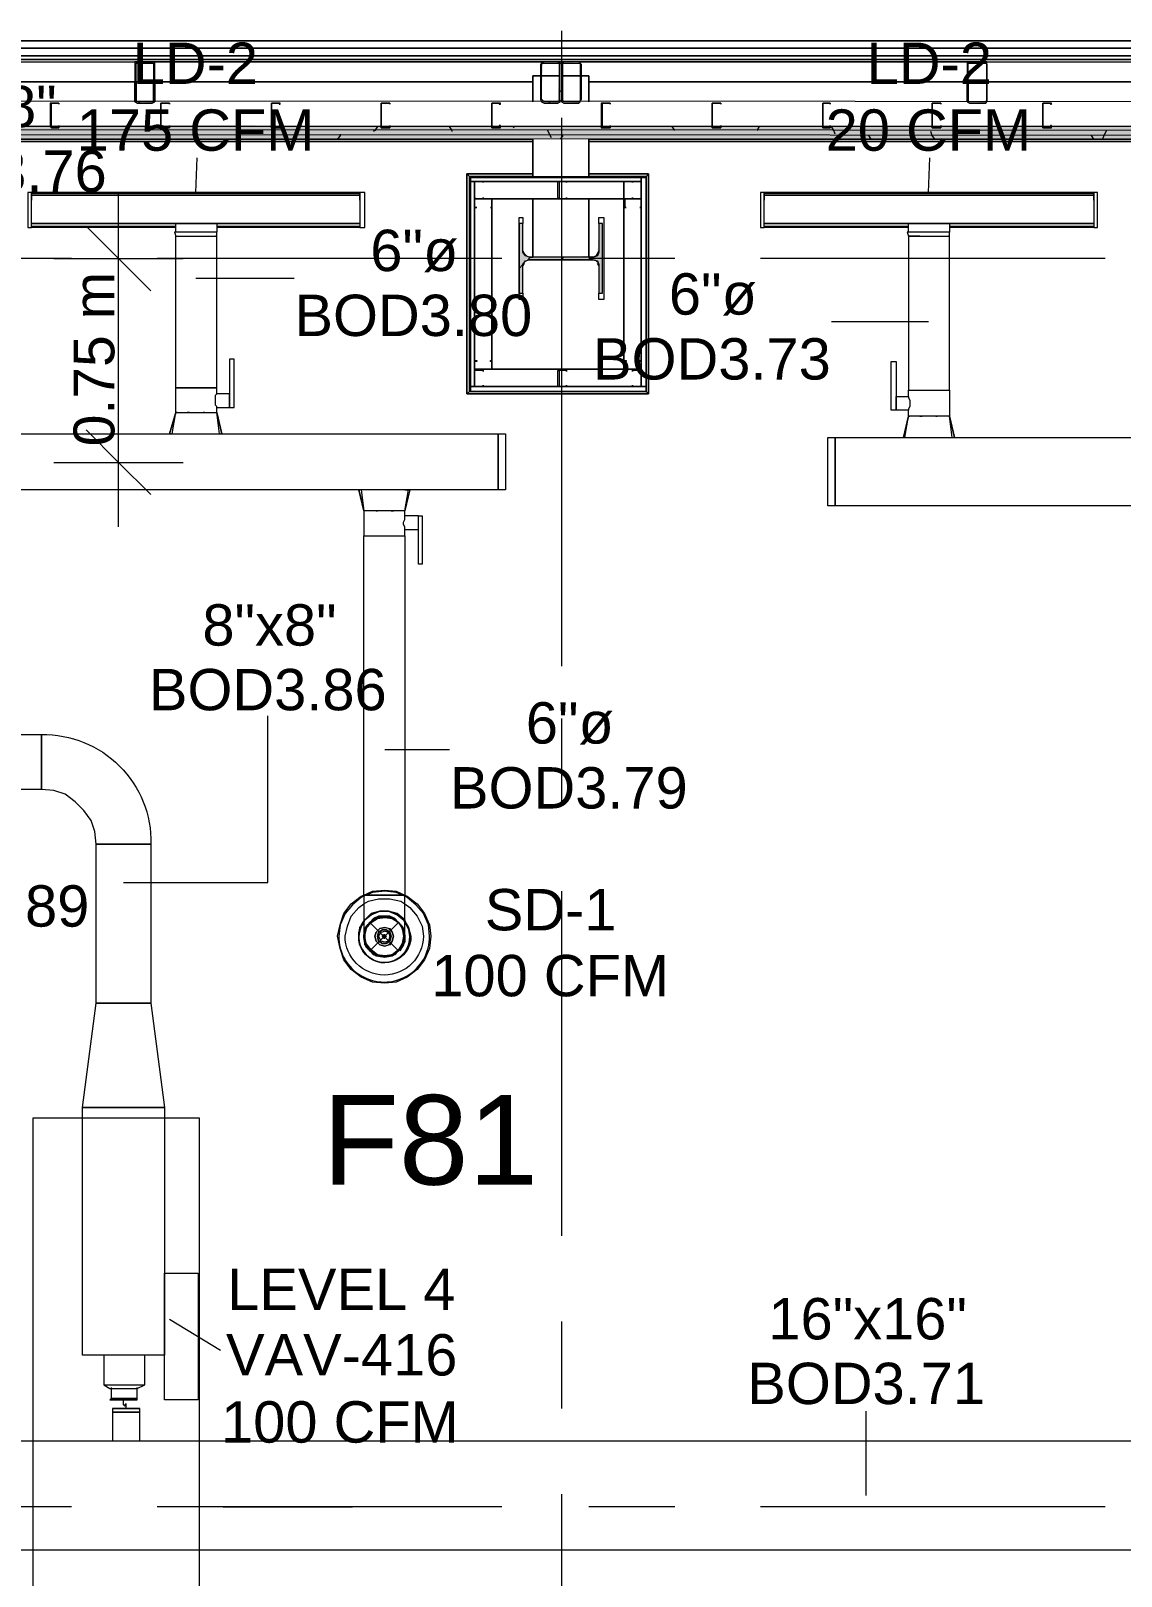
# Model space of a CAD drawing. Header units: metres. Extents: x 98 to 337, y -7 to 53.
# Drawn here: x 142.77 to 146.78, y 43.99 to 49.68 of the extents above; entities that cross this region are included whole.
import ezdxf

# ---------------------------------------------------------------- set-up
doc = ezdxf.new("R2010")
doc.units = ezdxf.units.M
doc.layers.add('HVAC - Ductos', color=5, linetype='Continuous', lineweight=0)
doc.layers.add('PDF_Text', color=7, linetype='Continuous', lineweight=0)
doc.layers.add('PDF_Geometry', color=7, linetype='Continuous', lineweight=0, true_color=0xaaaaaa)
doc.layers.add('PDF_Solid Fills', color=7, linetype='Continuous', lineweight=0, true_color=0xffffff)
doc.styles.add('PDF Arial-BoldMT-Identity-H', font='arial.ttf')
doc.styles.add('PDF Helvetica', font='')
doc.styles.get('PDF Helvetica').set_extended_font_data('Helvetica')

msp = doc.modelspace()

# ---------------------------------------------------------------- hatches: boundary and pattern name
at = {"layer": 'PDF_Solid Fills', "lineweight": 0, "transparency": 33554559}
h = msp.add_hatch(color=256, dxfattribs=at)
h.paths.add_polyline_path([(143.2191, 49.5649), (143.2237, 49.5603), (143.2237, 49.5649)])
h.paths.add_polyline_path([(143.155, 49.5557), (143.1504, 49.5557), (143.1504, 49.4183)])
h.paths.add_polyline_path([(143.2237, 49.5557), (143.2191, 49.5557), (143.2191, 49.4183), (143.2237, 49.5552)])
h.paths.add_polyline_path([(143.2145, 49.5603), (143.2145, 49.5649), (143.1595, 49.5649)])
h.paths.add_polyline_path([(143.155, 49.5603), (143.155, 49.5649), (143.1504, 49.5649)])
h.paths.add_polyline_path([(143.2145, 49.4137), (143.2145, 49.4183), (143.1595, 49.4183)])
h = msp.add_hatch(color=256, dxfattribs=at)
h.paths.add_polyline_path([(144.6486, 49.4274), (144.6486, 49.4183), (144.6578, 49.4228), (144.6532, 49.4274)])
h.paths.add_polyline_path([(144.644, 49.4274), (144.6486, 49.432), (144.6532, 49.5603), (144.7128, 49.5603), (144.7082, 49.4228), (144.7173, 49.4183), (144.7173, 49.4228), (144.7219, 49.5597), (144.7219, 49.5603), (144.7173, 49.5649), (144.6486, 49.5649), (144.644, 49.5603)])
h.paths.add_polyline_path([(144.7082, 49.4137), (144.7082, 49.4183), (144.6578, 49.4183)])
h = msp.add_hatch(color=256, dxfattribs=at)
h.paths.add_polyline_path([(144.7906, 49.4228), (144.7952, 49.5603), (144.7906, 49.5603)])
h.paths.add_polyline_path([(144.786, 49.4228), (144.7906, 49.4183), (144.7906, 49.4228)])
h.paths.add_polyline_path([(144.7265, 49.5603), (144.7906, 49.5649), (144.7219, 49.5649), (144.7219, 49.4183), (144.731, 49.4228), (144.7265, 49.4228)])
h.paths.add_polyline_path([(144.786, 49.4137), (144.786, 49.4183), (144.731, 49.4183)])
h = msp.add_hatch(color=256, dxfattribs=at)
h.paths.add_polyline_path([(146.2888, 49.4228), (146.2843, 49.4228), (146.2888, 49.4183)])
h.paths.add_polyline_path([(146.2201, 49.5557), (146.2155, 49.5557), (146.2155, 49.4183)])
h.paths.add_polyline_path([(146.2247, 49.5649), (146.2888, 49.5603), (146.2888, 49.5649)])
h.paths.add_polyline_path([(146.2201, 49.5603), (146.2201, 49.5649), (146.2155, 49.5649)])
h.paths.add_polyline_path([(146.2843, 49.4137), (146.2843, 49.4183), (146.2247, 49.4183)])
for points in [[(158.9939, 49.3266), (142.4356, 49.3312), (105.9562, 49.3312), (105.9562, 49.3175), (158.9939, 49.3175)], [(158.9801, 49.2946), (158.9801, 49.3175), (105.9562, 49.3175), (105.9562, 49.2992), (158.9618, 49.2992)], [(105.9562, 49.2854), (158.9573, 49.2854), (158.9618, 49.2808), (158.9618, 49.2808), (158.9618, 49.2992), (105.9562, 49.2992)], [(144.5799, 48.8639), (144.5799, 48.9692), (144.5661, 48.9692), (144.5661, 48.7127), (144.5799, 48.7127), (144.5799, 48.8226), (144.5845, 48.8272), (144.589, 48.8364), (144.8548, 48.8364), (144.8594, 48.8318), (144.8594, 48.7127), (144.8731, 48.7127), (144.8731, 48.9692), (144.8594, 48.9692), (144.8548, 48.8548), (144.841, 48.8502), (144.6028, 48.8456), (144.6028, 48.8502), (144.589, 48.8502), (144.589, 48.8593), (144.5845, 48.8639)]]:
    msp.add_hatch(color=256, dxfattribs=at).paths.add_polyline_path(points)

# ---------------------------------------------------------------- linework, layer by layer
at = {"layer": 'HVAC - Ductos', "lineweight": 0}
for points in [[(142.7563, 49.0839), (142.7563, 48.9555), (142.7701, 48.9555), (142.7701, 49.0839)], [(143.998, 49.0839), (143.9797, 49.0839), (143.9797, 48.9555), (143.998, 48.9555)], [(145.455, 49.0839), (145.455, 48.9555), (145.4687, 48.9555), (145.4687, 49.0839)], [(146.6966, 49.0839), (146.6829, 49.0839), (146.6829, 48.9555), (146.6966, 48.9555)], [(142.7701, 49.0747), (143.9797, 49.0747), (143.9797, 48.9692), (142.7701, 48.9692)], [(146.6829, 48.9692), (145.4687, 48.9692), (146.6829, 48.9692), (145.4687, 48.9692), (145.4687, 49.0747), (146.6829, 49.0747)], [(143.9797, 48.9692), (142.7701, 48.9692)], [(143.352, 48.2728), (143.3474, 48.2728), (143.3428, 48.2728), (143.3474, 48.2728)], [(143.4069, 48.2728), (143.4023, 48.2728)], [(143.4665, 48.195), (143.4711, 48.195), (143.4528, 48.2728), (143.4711, 48.195)], [(146.0506, 48.2592), (146.046, 48.2592), (146.0414, 48.2592), (146.046, 48.2592)], [(146.1056, 48.2592), (146.101, 48.2592)], [(142.6281, 48.195), (144.4883, 48.195), (144.4883, 47.9888), (142.6281, 47.9888)], [(144.4883, 47.9888), (144.4883, 48.195), (144.5157, 48.195), (144.5157, 47.9888)], [(145.7024, 47.9293), (145.7024, 48.1812), (145.7299, 48.1812), (145.7299, 47.9293)], [(149.5785, 47.9293), (145.7299, 47.9293), (145.7299, 48.1812), (149.5785, 48.1812)], [(143.9751, 47.9888), (143.9797, 47.9888)], [(144.0392, 47.9109), (144.0438, 47.9109)], [(144.0942, 47.9109), (144.0988, 47.9109), (144.1034, 47.9109), (144.0988, 47.9109)], [(144.2088, 47.7139), (144.195, 47.7139), (144.195, 47.8926), (144.2088, 47.8926)], [(144.1446, 47.8193), (144.1446, 46.4951), (144.1538, 46.4906), (144.1904, 46.4631), (144.2179, 46.4265), (144.2362, 46.3852), (144.2408, 46.3439), (144.2362, 46.2981), (144.2179, 46.2569), (144.1904, 46.2202), (144.1538, 46.1928), (144.1125, 46.1745), (144.0713, 46.1699), (144.0255, 46.1745), (143.9843, 46.1928), (143.9476, 46.2202), (143.9201, 46.2569), (143.9063, 46.2981), (143.8972, 46.3439), (143.9063, 46.3852), (143.9201, 46.4265), (143.9476, 46.4631), (143.9843, 46.4906), (143.9934, 46.4951), (143.9934, 47.8193), (143.998, 47.8193), (144.0026, 47.8193), (144.0163, 47.8193), (144.0301, 47.8193), (144.0484, 47.8193), (144.0713, 47.8193), (144.0896, 47.8193), (144.108, 47.8193), (144.1217, 47.8193), (144.1354, 47.8193)], [(142.8067, 46.8846), (139.65, 46.8846), (139.65, 47.0862), (142.8067, 47.0862)], [(143.0084, 46.0966), (143.0084, 46.683), (143.2099, 46.683), (143.2099, 46.0966)], [(143.998, 46.4035), (144.0209, 46.4265), (144.053, 46.4356), (144.085, 46.4356), (144.1171, 46.4265), (144.1446, 46.4035), (144.1446, 46.3989), (144.1446, 46.4035), (144.1171, 46.4265), (144.085, 46.4356), (144.053, 46.4356), (144.0209, 46.4265), (143.998, 46.4035), (143.9934, 46.3989)], [(144.14, 46.4035), (144.1171, 46.4219), (144.085, 46.4356), (144.053, 46.4356), (144.0209, 46.4219), (143.998, 46.4035), (143.9934, 46.3943), (143.998, 46.4035), (144.0209, 46.4219), (144.053, 46.4356), (144.085, 46.4356), (144.1171, 46.4219), (144.14, 46.4035), (144.1446, 46.3943)], [(144.1308, 46.3852), (144.0942, 46.4127), (144.0484, 46.4127), (144.0072, 46.3852), (143.9934, 46.3439), (144.0072, 46.2981), (144.0484, 46.2707), (144.0942, 46.2707), (144.1308, 46.2981), (144.1446, 46.3439)], [(144.0026, 46.3715), (144.0209, 46.3943), (144.0438, 46.4081), (144.0713, 46.4127), (144.0988, 46.4081), (144.1217, 46.3943), (144.1354, 46.3715), (144.14, 46.3439), (144.1354, 46.3165), (144.1217, 46.2936), (144.0988, 46.2753), (144.0713, 46.2707), (144.0438, 46.2753), (144.0209, 46.2936), (144.0026, 46.3165), (143.998, 46.3439)], [(144.0163, 46.3943), (143.998, 46.3715), (144.0163, 46.3943), (144.0392, 46.4127)], [(144.0392, 46.3577), (144.0346, 46.3439), (144.0392, 46.3577), (144.053, 46.3715), (144.0713, 46.3761), (144.0896, 46.3715), (144.0988, 46.3577), (144.1034, 46.3439), (144.0988, 46.3577), (144.085, 46.3715), (144.0713, 46.3761), (144.053, 46.3715)], [(144.0484, 46.3577), (144.0438, 46.3439), (144.0484, 46.3577), (144.0621, 46.3669), (144.0759, 46.3669), (144.0896, 46.3577), (144.0942, 46.3439), (144.0896, 46.3577), (144.0759, 46.3669), (144.0621, 46.3669)], [(144.0576, 46.3577), (144.0713, 46.3623), (144.085, 46.3577), (144.0896, 46.3439), (144.085, 46.3257), (144.0713, 46.3211), (144.0576, 46.3257), (144.0484, 46.3439)], [(144.1675, 46.3439), (144.1584, 46.3761), (144.1446, 46.3989), (144.1584, 46.3761)], [(144.0988, 46.3257), (144.1034, 46.3439), (144.0988, 46.3257), (144.0896, 46.3119), (144.0713, 46.3073), (144.053, 46.3119), (144.0392, 46.3257), (144.0346, 46.3439), (144.0392, 46.3257), (144.053, 46.3119), (144.0713, 46.3073), (144.085, 46.3119)], [(144.0896, 46.3257), (144.0942, 46.3439), (144.0896, 46.3257), (144.0759, 46.3165), (144.0621, 46.3165), (144.0484, 46.3257), (144.0438, 46.3439), (144.0484, 46.3257), (144.0621, 46.3165), (144.0759, 46.3165)], [(144.0667, 46.3394), (144.0713, 46.3394), (144.0759, 46.3439), (144.0713, 46.3348), (144.0667, 46.3348), (144.0621, 46.3439), (144.0667, 46.3485), (144.0713, 46.3485), (144.0759, 46.3439), (144.0713, 46.3485), (144.0667, 46.3485), (144.0667, 46.3439)], [(144.0942, 46.2707), (144.0988, 46.2707), (144.1034, 46.2753), (144.0988, 46.2707)], [(142.958, 45.7117), (143.0084, 46.0966), (143.2099, 46.0966), (143.2603, 45.7117)], [(142.958, 44.8), (142.958, 45.7117), (143.2603, 45.7117), (143.2603, 44.8)], [(143.3841, 44.635), (143.2603, 44.635), (143.2603, 45.1023), (143.3841, 45.1023)], [(143.187, 44.6899), (143.187, 44.8), (143.1825, 44.8), (143.1779, 44.8), (143.1641, 44.8), (143.1504, 44.8), (143.132, 44.8), (143.1092, 44.8), (143.0908, 44.8), (143.0725, 44.8), (143.0542, 44.8), (143.045, 44.8), (143.0358, 44.8), (143.0358, 44.6899), (143.0588, 44.6763), (143.0725, 44.6763), (143.0862, 44.6763), (143.1092, 44.6763), (143.132, 44.6763), (143.1504, 44.6763), (143.1595, 44.6763)], [(143.1595, 44.635), (143.1595, 44.6396), (143.155, 44.6396), (143.1412, 44.6396), (143.1228, 44.6396), (143.1, 44.6396), (143.0816, 44.6396), (143.0679, 44.6396), (143.0634, 44.6396), (143.0588, 44.635), (143.0634, 44.635), (143.0771, 44.635), (143.1, 44.635), (143.1228, 44.635), (143.1412, 44.635), (143.155, 44.635)], [(143.1687, 44.6029), (143.1641, 44.6029), (143.155, 44.6029), (143.1458, 44.6029), (143.132, 44.6029), (143.1183, 44.6029), (143.1046, 44.6029), (143.0954, 44.6029), (143.0816, 44.6029), (143.0771, 44.6029), (143.0679, 44.6029), (143.0771, 44.6029), (143.0816, 44.6029), (143.0954, 44.6029), (143.1046, 44.6029), (143.1183, 44.6029), (143.132, 44.6029), (143.1458, 44.6029), (143.155, 44.6029), (143.1641, 44.6029)], [(143.0679, 44.6029), (143.0725, 44.6029), (143.0862, 44.6029), (143.1092, 44.6029), (143.132, 44.6029), (143.1504, 44.6029), (143.1641, 44.6029), (143.1687, 44.6029), (143.1641, 44.6029), (143.1504, 44.6029), (143.132, 44.6029), (143.1092, 44.6029), (143.0862, 44.6029), (143.0725, 44.6029)], [(143.1687, 44.6029), (143.1641, 44.6029), (143.1504, 44.6029), (143.132, 44.6029), (143.1092, 44.6029), (143.0862, 44.6029), (143.0725, 44.6029), (143.0679, 44.6029), (143.0725, 44.6029), (143.0862, 44.6029), (143.1092, 44.6029), (143.132, 44.6029), (143.1504, 44.6029), (143.1641, 44.6029)], [(143.1687, 44.5892), (143.1641, 44.5892), (143.155, 44.5892), (143.1458, 44.5892), (143.132, 44.5892), (143.1183, 44.5892), (143.1046, 44.5892), (143.0954, 44.5892), (143.0816, 44.5892), (143.0771, 44.5892), (143.0679, 44.5892), (143.0679, 44.4838), (143.0771, 44.4838), (143.0816, 44.4838), (143.0954, 44.4838), (143.1046, 44.4838), (143.1183, 44.4838), (143.132, 44.4838), (143.1458, 44.4838), (143.155, 44.4838), (143.1641, 44.4838), (143.1687, 44.4838)], [(136.9376, 44.4838), (149.7159, 44.4838), (149.7159, 44.0806), (136.9376, 44.0806)]]:
    msp.add_lwpolyline(points, close=True, dxfattribs=at)
for points in [[(143.9797, 49.0563), (143.9797, 49.0609), (143.9797, 49.0655), (143.9797, 49.0839), (143.9797, 49.0793), (142.7701, 49.0793), (142.7701, 49.0839), (142.7701, 49.0655), (142.7701, 49.0609), (142.7701, 49.0563)], [(143.9797, 49.0839), (142.7701, 49.0839)], [(146.6829, 49.0701), (146.6829, 49.0655), (146.6829, 49.0563), (146.6829, 49.0609), (146.6829, 49.0655), (146.6829, 49.0839), (146.6829, 49.0793), (145.4687, 49.0793), (145.4687, 49.0839), (145.4687, 49.0655), (145.4687, 49.0609), (145.4687, 49.0563), (145.4687, 49.0655), (145.4687, 49.0701)], [(146.6829, 49.0839), (145.4687, 49.0839)], [(142.7701, 49.0609), (142.7701, 49.0655), (142.7701, 49.0701)], [(142.7701, 49.0243), (142.7701, 49.0289)], [(143.9797, 49.0701), (143.9797, 49.0655), (143.9797, 49.0609)], [(143.9797, 49.0289), (143.9797, 49.0243)], [(145.4687, 49.0243), (145.4687, 49.0289)], [(146.6829, 49.0289), (146.6829, 49.0243)], [(142.7701, 49.0105), (142.7701, 49.0197)], [(143.3016, 48.9555), (142.7701, 48.9555), (142.7701, 48.9601), (142.7701, 48.9784), (142.7701, 48.9876)], [(142.7701, 48.9738), (142.7701, 48.9784), (142.7701, 48.983)], [(143.3016, 48.9372), (143.3016, 48.9692), (143.3107, 48.9692), (143.3199, 48.9692), (143.3383, 48.9692), (143.3565, 48.9692), (143.3749, 48.9692), (143.3932, 48.9692), (143.4115, 48.9692), (143.4299, 48.9692), (143.4436, 48.9692), (143.4482, 48.9692), (143.4528, 48.9692), (143.4528, 48.9372), (143.4482, 48.9372), (143.4299, 48.9372), (143.4069, 48.9372), (143.3749, 48.9372), (143.3474, 48.9372), (143.3199, 48.9372), (143.3016, 48.9372), (143.297, 48.9372), (143.3016, 48.9235), (143.3061, 48.9235), (143.3199, 48.9235), (143.3474, 48.9235), (143.3749, 48.9235), (143.4069, 48.9235), (143.4299, 48.9235), (143.4482, 48.9235), (143.4528, 48.9235), (143.4528, 48.9372)], [(143.9797, 48.9876), (143.9797, 48.9784), (143.9797, 48.9601), (143.9797, 48.9555), (143.4528, 48.9555)], [(143.9797, 49.0197), (143.9797, 49.0105)], [(143.9797, 48.983), (143.9797, 48.9784), (143.9797, 48.9738)], [(145.4687, 49.0105), (145.4687, 49.0197)], [(146.0002, 48.9555), (145.4687, 48.9555), (145.4687, 48.9601), (145.4687, 48.9784), (145.4687, 48.9876)], [(145.4687, 48.9738), (145.4687, 48.9784), (145.4687, 48.983)], [(146.0002, 48.9372), (146.0002, 48.9692), (146.0094, 48.9692), (146.0231, 48.9692), (146.0368, 48.9692), (146.0552, 48.9692), (146.0735, 48.9692), (146.0964, 48.9692), (146.1147, 48.9692), (146.1285, 48.9692), (146.1422, 48.9692), (146.1468, 48.9692), (146.1514, 48.9692), (146.1514, 48.9372), (146.1468, 48.9372), (146.1285, 48.9372), (146.1056, 48.9372), (146.0735, 48.9372), (146.046, 48.9372), (146.0185, 48.9372), (146.0048, 48.9372), (145.9956, 48.9372), (146.0002, 48.9235), (146.0048, 48.9235), (146.0231, 48.9235), (146.046, 48.9235), (146.0735, 48.9235), (146.1056, 48.9235), (146.1285, 48.9235), (146.1468, 48.9235), (146.1514, 48.9235), (146.1514, 48.9372)], [(146.6829, 48.9876), (146.6829, 48.9784), (146.6829, 48.9601), (146.6829, 48.9555), (146.1514, 48.9555)], [(146.6829, 49.0197), (146.6829, 49.0105)], [(146.6829, 48.983), (146.6829, 48.9784), (146.6829, 48.9738)], [(142.7701, 48.9601), (143.3016, 48.9601)], [(143.2878, 48.195), (143.3016, 48.2728), (143.3016, 48.3645), (143.3107, 48.3645), (143.3199, 48.3645), (143.3383, 48.3645), (143.3565, 48.3645), (143.3749, 48.3645), (143.3932, 48.3645), (143.4115, 48.3645), (143.4299, 48.3645), (143.4436, 48.3645), (143.4482, 48.3645), (143.4528, 48.3645), (143.4528, 48.9235), (143.4482, 48.9235)], [(143.3016, 48.2728), (143.3061, 48.2728), (143.3016, 48.2728), (143.3061, 48.2728), (143.3107, 48.2728), (143.3199, 48.2728), (143.3383, 48.2728), (143.3565, 48.2728), (143.3749, 48.2728), (143.3932, 48.2728), (143.4115, 48.2728), (143.4299, 48.2728), (143.4436, 48.2728), (143.4482, 48.2728), (143.4528, 48.2728), (143.4528, 48.2912), (143.4986, 48.2912), (143.5169, 48.2912), (143.5169, 48.4699), (143.4986, 48.4699), (143.4986, 48.2912), (143.4986, 48.2958), (143.4986, 48.3004), (143.4986, 48.305), (143.4986, 48.3095), (143.4986, 48.3187), (143.4986, 48.3232), (143.4986, 48.3324), (143.4986, 48.337), (143.4986, 48.3416), (143.4528, 48.3416), (143.4528, 48.3645), (143.4482, 48.3645), (143.4436, 48.3645), (143.4299, 48.3645), (143.4115, 48.3645), (143.3932, 48.3645), (143.3749, 48.3645), (143.3565, 48.3645), (143.3383, 48.3645), (143.3199, 48.3645), (143.3107, 48.3645), (143.3016, 48.3645), (143.3016, 48.9235), (143.3061, 48.9235), (143.3107, 48.9235), (143.3199, 48.9235), (143.3383, 48.9235), (143.3428, 48.9235)], [(143.352, 48.9235), (143.3565, 48.9235), (143.3749, 48.9235), (143.3932, 48.9235), (143.4023, 48.9235)], [(143.4069, 48.9235), (143.4115, 48.9235), (143.4299, 48.9235), (143.4436, 48.9235)], [(143.4528, 48.9601), (143.9797, 48.9601)], [(145.4687, 48.9601), (146.0002, 48.9601)], [(145.9864, 48.1812), (146.0002, 48.2592), (146.0002, 48.282), (145.9544, 48.282), (145.936, 48.282), (145.936, 48.4607), (145.9544, 48.4607), (145.9544, 48.282), (145.9544, 48.2866), (145.9544, 48.2958), (145.9544, 48.3004), (145.9544, 48.305), (145.9544, 48.3141), (145.9544, 48.3187), (145.9544, 48.3232), (145.9544, 48.3278), (145.9544, 48.3324), (146.0002, 48.3324), (146.0002, 48.3553), (146.0094, 48.3553), (146.0231, 48.3553), (146.0368, 48.3553), (146.0552, 48.3553), (146.0735, 48.3553), (146.0964, 48.3553), (146.1147, 48.3553), (146.1285, 48.3553), (146.1422, 48.3553), (146.1468, 48.3553), (146.1514, 48.3553), (146.1514, 48.9235), (146.1468, 48.9235)], [(146.0048, 48.9372), (146.0002, 48.9372)], [(146.0414, 48.9235), (146.0368, 48.9235), (146.0231, 48.9235), (146.0094, 48.9235), (146.0048, 48.9235), (146.0002, 48.9235), (146.0002, 48.3553), (146.0094, 48.3553), (146.0231, 48.3553), (146.0368, 48.3553), (146.0552, 48.3553), (146.0735, 48.3553), (146.0964, 48.3553), (146.1147, 48.3553), (146.1285, 48.3553), (146.1422, 48.3553), (146.1468, 48.3553), (146.1514, 48.3553), (146.1514, 48.2592), (146.1468, 48.2592), (146.1422, 48.2592), (146.1285, 48.2592), (146.1147, 48.2592), (146.0964, 48.2592), (146.0735, 48.2592), (146.0552, 48.2592), (146.0368, 48.2592), (146.0231, 48.2592), (146.0094, 48.2592), (146.0048, 48.2592), (146.0002, 48.2592), (146.0048, 48.2592), (146.0002, 48.2592)], [(146.0506, 48.9235), (146.0552, 48.9235), (146.0735, 48.9235), (146.0964, 48.9235), (146.101, 48.9235)], [(146.1056, 48.9235), (146.1147, 48.9235), (146.1285, 48.9235), (146.1422, 48.9235)], [(146.1514, 48.9372), (146.1468, 48.9372)], [(146.1514, 48.9601), (146.6829, 48.9601)], [(143.4528, 48.2912), (143.4528, 48.2958), (143.4482, 48.3004), (143.4482, 48.305), (143.4482, 48.3141), (143.4482, 48.3232), (143.4482, 48.3324), (143.4482, 48.337), (143.4528, 48.3416)], [(146.0002, 48.3324), (146.0002, 48.3278), (146.0048, 48.3187), (146.0048, 48.3095), (146.0048, 48.3004), (146.0048, 48.2958), (146.0002, 48.2866), (146.0002, 48.282)], [(143.2787, 48.195), (143.3016, 48.2728), (143.2787, 48.195)], [(143.3932, 48.195), (143.3978, 48.195), (143.4115, 48.195), (143.4207, 48.195), (143.4253, 48.195), (143.4299, 48.195), (143.4482, 48.195), (143.4619, 48.195), (143.4528, 48.2728)], [(145.9819, 48.1812), (146.0002, 48.2592), (145.9819, 48.1812)], [(146.1514, 48.1812), (146.1605, 48.1812), (146.1651, 48.1812), (146.1697, 48.1812), (146.1514, 48.2592), (146.1697, 48.1812)], [(146.1605, 48.1812), (146.1514, 48.2592)], [(143.2833, 48.195), (143.2787, 48.195), (143.2833, 48.195), (143.2878, 48.195), (143.2924, 48.195), (143.3016, 48.195)], [(143.3061, 48.195), (143.3199, 48.195), (143.3245, 48.195)], [(143.3291, 48.195), (143.3337, 48.195), (143.3428, 48.195), (143.3565, 48.195), (143.3611, 48.195), (143.3657, 48.195), (143.3886, 48.195)], [(145.9819, 48.1812), (145.9864, 48.1812), (145.991, 48.1812), (146.0002, 48.1812)], [(146.0048, 48.1812), (146.0231, 48.1812)], [(146.0277, 48.1812), (146.0323, 48.1812), (146.0414, 48.1812), (146.0552, 48.1812), (146.0597, 48.1812), (146.0643, 48.1812), (146.0873, 48.1812), (146.0919, 48.1812), (146.0964, 48.1812), (146.1101, 48.1812), (146.1193, 48.1812), (146.1239, 48.1812), (146.1285, 48.1812), (146.1468, 48.1812)], [(143.9797, 47.9888), (143.9751, 47.9888), (143.9797, 47.9888)], [(143.9751, 47.9888), (143.9934, 47.9109), (143.9751, 47.9888)], [(143.9934, 47.9888), (143.9843, 47.9888), (143.9934, 47.9109)], [(144.1446, 47.9888), (144.1538, 47.9888), (144.1584, 47.9888), (144.163, 47.9888), (144.1446, 47.9109), (144.14, 47.9109), (144.1354, 47.9109), (144.1217, 47.9109), (144.108, 47.9109), (144.0896, 47.9109), (144.0713, 47.9109), (144.0484, 47.9109), (144.0301, 47.9109), (144.0163, 47.9109), (144.0026, 47.9109), (143.998, 47.9109), (143.9934, 47.9109), (143.9934, 47.8193), (143.998, 47.8193), (144.0026, 47.8193), (144.0163, 47.8193), (144.0301, 47.8193), (144.0484, 47.8193), (144.0713, 47.8193), (144.0896, 47.8193), (144.108, 47.8193), (144.1217, 47.8193), (144.1354, 47.8193), (144.1446, 47.8193), (144.1446, 47.8422), (144.195, 47.8422), (144.195, 47.8468), (144.195, 47.8514), (144.195, 47.8605), (144.195, 47.8651), (144.195, 47.8696), (144.195, 47.8788), (144.195, 47.8834), (144.195, 47.888)], [(144.14, 47.9888), (144.1217, 47.9888), (144.1171, 47.9888), (144.1125, 47.9888), (144.1034, 47.9888), (144.0896, 47.9888), (144.085, 47.9888), (144.0805, 47.9888), (144.0576, 47.9888), (144.053, 47.9888), (144.0484, 47.9888), (144.0346, 47.9888), (144.0255, 47.9888), (144.0209, 47.9888), (144.0163, 47.9888), (143.998, 47.9888)], [(144.195, 47.8926), (144.1446, 47.8926), (144.1446, 47.9109), (144.1584, 47.9888)], [(144.163, 47.9888), (144.1446, 47.9109)], [(144.0117, 47.9109), (144.0026, 47.9109)], [(144.0713, 47.9109), (144.0667, 47.9109)], [(144.14, 47.9109), (144.1354, 47.9109)], [(144.1446, 47.8422), (144.1446, 47.8468), (144.1446, 47.8514), (144.14, 47.8605), (144.14, 47.8696), (144.1446, 47.8788), (144.1446, 47.8834), (144.1446, 47.888), (144.1446, 47.8926)], [(143.9934, 46.4951), (144.0255, 46.5089), (144.0713, 46.5135), (144.1125, 46.5089), (144.1446, 46.4951)], [(144.1446, 46.4906), (144.1125, 46.5043), (144.0713, 46.5089), (144.0255, 46.5043), (143.9934, 46.4906)], [(144.1446, 46.3439), (144.1446, 46.3485), (144.1446, 46.3669), (144.1446, 46.3943), (144.1446, 46.431), (144.1446, 46.4768), (144.1446, 46.4951), (144.1354, 46.4951), (144.1217, 46.4951), (144.108, 46.4951), (144.0896, 46.4951), (144.0713, 46.4951), (144.0484, 46.4951), (144.0301, 46.4951), (144.0163, 46.4951), (144.0026, 46.4951), (143.998, 46.4951), (143.9934, 46.4951), (143.9934, 46.4494), (143.9934, 46.4127), (143.9934, 46.3761), (143.9934, 46.3531), (143.9934, 46.3439)], [(143.9934, 46.4951), (143.998, 46.4951), (144.0026, 46.4951), (144.0163, 46.4951), (144.0301, 46.4951), (144.0484, 46.4951), (144.0713, 46.4951), (144.0896, 46.4951), (144.108, 46.4951), (144.1217, 46.4951), (144.1354, 46.4951), (144.1446, 46.4951)], [(143.9934, 46.4631), (144.0117, 46.4723), (144.0484, 46.4814), (144.0896, 46.4814), (144.1308, 46.4723), (144.1446, 46.4631)], [(144.1217, 46.289), (144.1354, 46.3027), (144.1446, 46.3211), (144.1446, 46.3439), (144.1446, 46.3485), (144.1446, 46.3623), (144.1354, 46.3806), (144.1217, 46.3943), (144.108, 46.4081), (144.0896, 46.4173), (144.0713, 46.4173), (144.0484, 46.4173), (144.0301, 46.4081), (144.0163, 46.3943), (144.0026, 46.3806), (143.998, 46.3623), (143.9934, 46.3485), (143.9934, 46.3439), (143.998, 46.3119), (144.0163, 46.289), (144.0392, 46.2707), (144.0713, 46.2661), (144.0484, 46.2707), (144.0301, 46.2753), (144.0163, 46.289), (144.0026, 46.3027), (143.998, 46.3211), (143.9934, 46.3439)], [(144.1354, 46.3119), (144.1217, 46.289), (144.1034, 46.2753), (144.1217, 46.289), (144.14, 46.3119), (144.1446, 46.3439), (144.14, 46.3715), (144.1217, 46.3943), (144.0988, 46.4127), (144.0713, 46.4173), (144.0988, 46.4127), (144.1217, 46.3943), (144.14, 46.3715), (144.1446, 46.3439), (144.14, 46.3623), (144.1354, 46.3806), (144.1217, 46.3943), (144.108, 46.4035), (144.0896, 46.4127), (144.0713, 46.4173), (144.053, 46.4127), (144.0346, 46.4035), (144.0163, 46.3943), (144.0072, 46.3806), (143.998, 46.3623), (143.998, 46.3439), (143.998, 46.3211), (144.0072, 46.3073), (144.0163, 46.289), (144.0346, 46.2799), (144.053, 46.2707), (144.0713, 46.2661), (144.0896, 46.2707), (144.108, 46.2799), (144.1217, 46.289), (144.1354, 46.3073), (144.14, 46.3211), (144.1446, 46.3439)], [(144.0026, 46.3715), (144.0163, 46.3943), (144.0392, 46.4081)], [(144.0392, 46.4127), (144.0713, 46.4173), (144.0392, 46.4127), (144.0438, 46.4127), (144.0713, 46.4173), (144.0942, 46.4127), (144.0988, 46.4127), (144.1034, 46.4127)], [(144.0988, 46.4081), (144.1217, 46.3943), (144.1354, 46.3715)], [(143.9934, 46.3439), (143.998, 46.3715), (143.9934, 46.3439)], [(143.998, 46.3669), (143.998, 46.3715), (144.0026, 46.3761)], [(144.0026, 46.3165), (143.998, 46.3439), (144.0026, 46.3669)], [(144.0163, 46.3943), (144.1217, 46.289)], [(144.1217, 46.3943), (144.0163, 46.289)], [(144.14, 46.3761), (144.14, 46.3715), (144.14, 46.3669), (144.1446, 46.3439), (144.14, 46.3165), (144.14, 46.3119), (144.1263, 46.289)], [(144.0988, 46.2707), (144.0896, 46.2707), (144.0713, 46.2661), (144.0484, 46.2707), (144.0438, 46.2707), (144.0392, 46.2707), (144.0392, 46.2753), (144.0301, 46.2753), (144.0163, 46.289), (144.0026, 46.3027), (144.0026, 46.3119), (143.998, 46.3119), (143.998, 46.3165), (143.998, 46.3211), (143.9934, 46.3439), (143.9934, 46.3485)], [(144.0942, 46.2707), (144.0713, 46.2661), (144.0438, 46.2707), (144.0392, 46.2753), (144.0163, 46.289), (144.0026, 46.3119), (143.998, 46.3165), (143.9934, 46.3394)], [(144.0026, 46.3119), (143.998, 46.3119), (143.998, 46.3165)], [(144.0392, 46.2753), (144.0163, 46.289), (144.0026, 46.3119)], [(144.1446, 46.3485), (144.1446, 46.3439), (144.1446, 46.3211), (144.14, 46.3165), (144.14, 46.3119), (144.1354, 46.3027), (144.1217, 46.289), (144.108, 46.2753), (144.0988, 46.2753)], [(144.1446, 46.3394), (144.14, 46.3165)], [(144.14, 46.3165), (144.14, 46.3119)], [(144.2408, 46.3439), (144.2408, 46.3394)], [(144.0438, 46.2707), (144.0392, 46.2707), (144.0392, 46.2753)], [(144.0942, 46.2753), (144.0713, 46.2661), (144.0438, 46.2753)], [(144.0988, 46.2707), (144.1217, 46.289), (144.108, 46.2753), (144.0896, 46.2707), (144.0713, 46.2661), (144.0988, 46.2707), (144.0988, 46.2753)], [(143.0358, 44.6899), (143.045, 44.6899), (143.0542, 44.6899), (143.0725, 44.6899), (143.0908, 44.6899), (143.1092, 44.6899), (143.132, 44.6899), (143.1504, 44.6899), (143.1641, 44.6899), (143.1779, 44.6899), (143.1825, 44.6899), (143.187, 44.6899)], [(143.0634, 44.6808), (143.0634, 44.6396), (143.0679, 44.6396), (143.0771, 44.6396), (143.0862, 44.6396), (143.0954, 44.6396), (143.1092, 44.6396), (143.1228, 44.6396), (143.1366, 44.6396), (143.1458, 44.6396), (143.1504, 44.6396)], [(143.155, 44.6396), (143.1595, 44.6396), (143.155, 44.6396), (143.1458, 44.6396), (143.1366, 44.6396), (143.1228, 44.6396), (143.1092, 44.6396), (143.0954, 44.6396), (143.0862, 44.6396), (143.0771, 44.6396), (143.0679, 44.6396), (143.0634, 44.6396), (143.0679, 44.6396), (143.0816, 44.6396), (143.1, 44.6396), (143.1228, 44.6396), (143.1412, 44.6396), (143.155, 44.6396), (143.1595, 44.6396), (143.1595, 44.6808)], [(143.1595, 44.635), (143.155, 44.635), (143.1412, 44.635), (143.1228, 44.635), (143.1, 44.635), (143.0771, 44.635), (143.0634, 44.635), (143.0588, 44.635)], [(143.0679, 44.6029), (143.0679, 44.5892), (143.0771, 44.5892), (143.0816, 44.5892), (143.0954, 44.5892), (143.1046, 44.5892), (143.1183, 44.5892), (143.132, 44.5892), (143.1458, 44.5892), (143.155, 44.5892), (143.1641, 44.5892), (143.1687, 44.5892), (143.1687, 44.6029)], [(143.1183, 44.6029), (143.1183, 44.6167), (143.1183, 44.6213), (143.1137, 44.6167), (143.1137, 44.6121), (143.1092, 44.6167), (143.1092, 44.635)]]:
    msp.add_lwpolyline(points, dxfattribs=at)
for points in [[(143.2099, 46.683), (143.0084, 46.683), (143.0038, 46.7289), (142.99, 46.77), (142.9625, 46.8067), (142.9305, 46.8388), (142.8938, 46.8663), (142.8525, 46.8801), (142.8067, 46.8846), (142.8067, 47.0862, -0.42626)], [(143.9751, 46.3439, 1.009869), (144.1675, 46.3439, -1.389555), (143.9934, 46.3989), (143.9797, 46.3761), (143.9751, 46.3439), (143.9797, 46.3761), (143.9934, 46.3943, 1.403676), (144.163, 46.3439), (144.1584, 46.3761), (144.1446, 46.3943, -1.403683)]]:
    msp.add_lwpolyline(points, format="xyb", close=True, dxfattribs=at)
for points in [[(143.9934, 46.4906), (143.9843, 46.486), (143.9521, 46.4585), (143.9247, 46.4265), (143.9063, 46.3852), (143.9018, 46.3439, 1.013616), (144.2362, 46.3439), (144.2316, 46.3852), (144.2134, 46.4265), (144.1858, 46.4585), (144.1538, 46.486), (144.1446, 46.4906)], [(144.1446, 46.4631), (144.163, 46.4494), (144.1904, 46.4173), (144.2088, 46.3806), (144.2134, 46.3439, -0.994124), (143.9247, 46.3439), (143.9339, 46.3806), (143.9476, 46.4173), (143.9751, 46.4494), (143.9934, 46.4631)]]:
    msp.add_lwpolyline(points, format="xyb", dxfattribs=at)
at = {"layer": 'PDF_Geometry', "lineweight": 0}
for points in [[(144.7219, 49.6795), (144.7219, 49.519)], [(143.2237, 49.6428), (143.1504, 49.6428)], [(144.7586, 49.6428), (144.6807, 49.6428)], [(146.2888, 49.6428), (146.2155, 49.6428)], [(141.6247, 49.5649), (140.186, 49.5649), (141.6521, 49.5649), (143.187, 49.5649), (144.6578, 49.5649), (143.2145, 49.5649)], [(141.6843, 49.5649), (143.1595, 49.5649)], [(146.2247, 49.5649), (144.786, 49.5649), (146.2522, 49.5649), (147.7825, 49.5649), (149.2532, 49.5649), (147.8145, 49.5649)], [(146.2843, 49.5649), (147.755, 49.5649)], [(143.1504, 49.4183), (143.1504, 49.4228), (143.1504, 49.4916)], [(143.155, 49.4916), (143.155, 49.4228), (143.155, 49.4183)], [(143.2191, 49.4183), (143.2191, 49.4228), (143.2191, 49.4916)], [(143.2237, 49.4916), (143.2237, 49.4228), (143.2237, 49.4183)], [(144.7128, 49.5145), (144.6486, 49.5145), (144.699, 49.5145), (144.7036, 49.5145), (144.7082, 49.5145), (144.7128, 49.5145), (144.7082, 49.5145), (144.7036, 49.5145), (144.699, 49.5145)], [(144.7265, 49.5145), (144.7906, 49.5145), (144.7402, 49.5145), (144.7356, 49.5145), (144.731, 49.5145), (144.7265, 49.5145), (144.731, 49.5145), (144.7356, 49.5145), (144.7402, 49.5145)], [(144.7906, 49.5282), (144.7952, 49.5374)], [(146.2155, 49.4183), (146.2155, 49.4228), (146.2155, 49.4916)], [(146.2201, 49.4916), (146.2201, 49.4228), (146.2201, 49.4183)], [(146.2888, 49.519), (146.2888, 49.5236)], [(146.2888, 49.4916), (146.2888, 49.4228), (146.2888, 49.4916)], [(143.2191, 49.4687), (143.2237, 49.4733)], [(144.7128, 49.455), (144.7219, 49.4595), (144.7265, 49.4641)], [(146.2155, 49.4458), (146.2201, 49.4504)], [(159.0855, 49.4137), (159.0855, 49.4183), (105.9562, 49.4228)], [(143.1641, 49.4137), (143.1687, 49.4183)], [(143.6544, 49.3954), (143.6544, 49.4)], [(144.6761, 49.4137), (144.6807, 49.4183)], [(146.2843, 49.4183), (146.2888, 49.4228), (146.2888, 49.4183)], [(158.9801, 37.1027), (158.9801, 49.2808), (158.9801, 49.2946), (158.9801, 49.3129), (105.9562, 49.3175)], [(142.8388, 49.3266), (142.4356, 49.3266), (142.0278, 49.3312), (141.6247, 49.3312), (141.2169, 49.3312), (140.8137, 49.3312), (140.4059, 49.3312), (140.0027, 49.3312)], [(144.8685, 49.3266), (144.4653, 49.3266), (144.0576, 49.3266), (143.6544, 49.3266), (143.2466, 49.3266), (142.8434, 49.3266)], [(143.2741, 49.29), (143.2695, 49.2992), (143.2603, 49.3129), (143.2603, 49.3175)], [(144.0438, 49.3266), (144.0346, 49.3129), (144.0301, 49.3084)], [(144.3187, 49.3084), (144.3187, 49.3129), (144.3095, 49.3266)], [(144.5478, 49.3221), (144.5432, 49.3266)], [(144.6852, 49.2854), (144.6807, 49.2946), (144.6715, 49.3129)], [(144.7219, 49.3588), (144.7219, 48.8822)], [(147.7092, 49.3266), (147.306, 49.3266), (146.8982, 49.3266), (146.495, 49.3266), (146.0873, 49.3266), (145.6841, 49.3266), (145.2763, 49.3266), (144.8731, 49.3266)], [(145.1388, 49.3129), (145.1297, 49.3266)], [(145.4504, 49.3266), (145.4412, 49.3129)], [(145.7299, 49.2992), (145.7253, 49.3129), (145.7161, 49.3266)], [(146.7287, 49.3129), (146.7195, 49.2946), (146.7149, 49.2808)], [(158.9618, 37.1027), (158.9618, 49.2808), (158.9618, 49.2946), (105.9562, 49.2992)], [(105.9562, 49.2854), (158.9481, 49.2808), (158.9481, 37.1027), (148.5247, 37.1027), (148.5247, 37.089), (158.9481, 37.089), (148.5247, 37.089), (148.5247, 37.1027), (158.9481, 37.1027)], [(135.6272, 49.2808), (144.6165, 49.2808)], [(144.6165, 49.2808), (135.6272, 49.2808)], [(143.9063, 49.2992), (143.9063, 49.2946), (143.8972, 49.2808)], [(144.7265, 49.2946), (144.7173, 49.2808)], [(144.8227, 49.2808), (153.8166, 49.2763)], [(153.8166, 49.2808), (144.8227, 49.2808)], [(144.8227, 49.2808), (153.8166, 49.2763)], [(153.8166, 49.2808), (144.8227, 49.2808)], [(145.8628, 49.2808), (145.8536, 49.2946)], [(146.0964, 49.2808), (146.0873, 49.2946), (146.0827, 49.3084)], [(146.6829, 49.2808), (146.6737, 49.2946)], [(143.3749, 49.0839), (143.3795, 49.2121)], [(146.0735, 49.0839), (146.0781, 49.2121)], [(144.6165, 49.1434), (144.3829, 49.1434)], [(144.3829, 49.1434), (144.6165, 49.1434)], [(144.6165, 49.1434), (144.3829, 49.1434)], [(144.3829, 49.1434), (144.6165, 49.1434)], [(144.6165, 49.1434), (144.3874, 49.1434)], [(144.3874, 49.1434), (144.3874, 48.3508)], [(144.3874, 49.1434), (144.6165, 49.1434)], [(144.3874, 49.1434), (144.3874, 49.1388)], [(145.0335, 48.3508), (145.0335, 49.1434), (145.0335, 48.3508)], [(145.0335, 48.3508), (145.0335, 49.1434), (145.0335, 48.3508)], [(145.0335, 48.3508), (145.0335, 49.1434), (145.0335, 48.3508)], [(144.3874, 49.1388), (144.3874, 48.3508), (144.3874, 49.1388)], [(144.3874, 49.1388), (145.0335, 49.1388)], [(145.0335, 48.3691), (145.0335, 49.1388)], [(143.0908, 47.8514), (143.0908, 49.0793)], [(144.6165, 49.0609), (144.6165, 48.8456), (144.6165, 49.0609)], [(144.8227, 48.8456), (144.8227, 49.0609), (144.8227, 48.8456), (144.8364, 48.8456), (144.8502, 48.8502), (144.8548, 48.8593), (144.8594, 48.8685)], [(144.5799, 48.7127), (144.5799, 48.6898), (144.5661, 48.6898), (144.5661, 48.9922), (144.5799, 48.9922), (144.5799, 48.9692)], [(144.8594, 48.9692), (144.8594, 48.9922), (144.8777, 48.9922), (144.8777, 48.6898), (144.8594, 48.6898), (144.8594, 48.7127)], [(142.9717, 48.9601), (143.0908, 48.841), (143.2099, 48.7219)], [(144.5799, 48.8685), (144.5845, 48.8593), (144.5936, 48.8502), (144.6028, 48.8456), (144.6165, 48.8456)], [(144.7219, 48.8822), (144.7219, 47.4619)], [(142.9167, 48.841), (142.6006, 48.841)], [(142.8525, 48.841), (143.0908, 48.841), (143.3291, 48.841)], [(144.5019, 48.841), (143.2329, 48.841)], [(144.5661, 48.8044), (144.5799, 48.8181)], [(144.5845, 48.8226), (144.5799, 48.8135)], [(144.8548, 48.8272), (144.8502, 48.8318), (144.8364, 48.8364), (144.6028, 48.8364), (144.5936, 48.8318), (144.5845, 48.8272)], [(144.5982, 48.8364), (144.6074, 48.8456)], [(144.7219, 48.8364), (144.731, 48.8456)], [(145.1388, 48.841), (144.8227, 48.841)], [(144.8594, 48.8135), (144.8548, 48.8226)], [(146.7241, 48.841), (145.455, 48.841)], [(143.3749, 48.7677), (143.7368, 48.7677)], [(146.0735, 48.6073), (145.7161, 48.6073)], [(144.3874, 48.3508), (145.0335, 48.3508), (144.3874, 48.3508)], [(144.3874, 48.3508), (145.0335, 48.3508)], [(145.0335, 48.3508), (145.0335, 48.3691)], [(142.9717, 48.2088), (143.0908, 48.0896), (143.2099, 47.9705)], [(142.8525, 48.0896), (143.0908, 48.0896), (143.3291, 48.0896)], [(144.7219, 47.8147), (144.7219, 47.5765), (144.7219, 47.3382)], [(143.1092, 46.541), (143.6406, 46.541), (143.6406, 47.155)], [(144.7219, 47.1458), (144.7219, 46.8251)], [(144.0713, 47.0312), (144.3095, 47.0312)], [(144.7219, 46.5089), (144.7219, 45.2398)], [(144.7219, 46.1791), (144.7219, 45.9408), (144.7219, 45.7025)], [(144.7219, 46.0874), (144.7219, 45.8491), (144.7219, 45.6109)], [(143.2787, 44.9328), (143.4665, 44.8183)], [(144.7219, 44.9236), (144.7219, 44.6029)], [(145.8444, 44.2822), (145.8444, 44.5937)], [(144.7219, 44.2868), (144.7219, 43.0177)], [(142.9167, 44.241), (142.6006, 44.241)], [(144.5019, 44.241), (143.2329, 44.241)], [(143.4757, 44.241), (143.7139, 44.241), (143.9521, 44.241)], [(145.1388, 44.241), (144.8227, 44.241)], [(146.7241, 44.241), (145.455, 44.241)]]:
    msp.add_lwpolyline(points, dxfattribs=at)
for points in [[(140.1219, 49.6428), (141.6521, 49.6428), (143.187, 49.6428), (141.6521, 49.6428), (140.1219, 49.6428), (138.587, 49.6428)], [(143.187, 49.6153), (141.6521, 49.6153)], [(144.7173, 49.6428), (146.2522, 49.6428), (147.7825, 49.6428), (146.2522, 49.6428), (144.7173, 49.6428), (143.187, 49.6428)], [(144.7173, 49.6153), (143.187, 49.6153)], [(146.2522, 49.6153), (144.7173, 49.6153)], [(147.7825, 49.6153), (146.2522, 49.6153)], [(143.187, 49.5878), (141.6521, 49.5878)], [(143.187, 49.5741), (141.6521, 49.5741)], [(143.1504, 49.4228), (143.1504, 49.4183), (143.1595, 49.4137), (143.2145, 49.4137), (143.2237, 49.4183), (143.2237, 49.4228), (143.2237, 49.5557), (143.2237, 49.5649), (143.2145, 49.5649), (143.1595, 49.5649), (143.1504, 49.5649), (143.1504, 49.5557)], [(143.2145, 49.4183), (143.1595, 49.4183), (143.155, 49.4183), (143.155, 49.4228), (143.155, 49.5557), (143.155, 49.5603), (143.1595, 49.5603), (143.2145, 49.5603), (143.2191, 49.5603), (143.2191, 49.5557), (143.2191, 49.4228), (143.2191, 49.4183)], [(144.7173, 49.5878), (143.187, 49.5878)], [(144.7173, 49.5741), (143.187, 49.5741)], [(144.6578, 49.4137), (144.7082, 49.4137), (144.7173, 49.4183), (144.7219, 49.4274), (144.7219, 49.5557), (144.7173, 49.5603), (144.7082, 49.5649), (144.6578, 49.5649), (144.6486, 49.5603), (144.644, 49.5557), (144.644, 49.4274), (144.6486, 49.4183)], [(144.6578, 49.4183), (144.6532, 49.4228), (144.6486, 49.4274), (144.6486, 49.5557), (144.6532, 49.5603), (144.6578, 49.5603), (144.7082, 49.5603), (144.7128, 49.5603), (144.7128, 49.5557), (144.7128, 49.4274), (144.7128, 49.4228), (144.7082, 49.4183)], [(144.7173, 49.5649), (144.7082, 49.5649)], [(146.2522, 49.5878), (144.7173, 49.5878)], [(146.2522, 49.5741), (144.7173, 49.5741)], [(144.731, 49.5649), (144.7173, 49.5649)], [(144.731, 49.4137), (144.786, 49.4137), (144.7906, 49.4183), (144.7952, 49.4274), (144.7952, 49.5557), (144.7906, 49.5603), (144.786, 49.5649), (144.731, 49.5649), (144.7219, 49.5603), (144.7219, 49.5557), (144.7219, 49.4274), (144.7219, 49.4183)], [(144.7906, 49.4274), (144.7906, 49.4228), (144.786, 49.4183), (144.731, 49.4183), (144.7265, 49.4228), (144.7265, 49.4274), (144.7265, 49.5557), (144.7265, 49.5603), (144.731, 49.5603), (144.786, 49.5603), (144.7906, 49.5603), (144.7906, 49.5557)], [(146.2888, 49.5557), (146.2888, 49.5649), (146.2843, 49.5649), (146.2247, 49.5649), (146.2155, 49.5649), (146.2155, 49.5557), (146.2155, 49.4228), (146.2155, 49.4183), (146.2247, 49.4137), (146.2843, 49.4137), (146.2888, 49.4183), (146.2888, 49.4228)], [(146.2247, 49.5603), (146.2843, 49.5603), (146.2888, 49.5557), (146.2888, 49.4228), (146.2843, 49.4183), (146.2247, 49.4183), (146.2201, 49.4183), (146.2201, 49.4228), (146.2201, 49.5557), (146.2201, 49.5603)], [(147.7825, 49.5878), (146.2522, 49.5878)], [(147.7825, 49.5741), (146.2522, 49.5741)], [(141.6934, 49.4916), (143.1504, 49.4916)], [(143.155, 49.4916), (143.187, 49.4916)], [(143.187, 49.4916), (143.2191, 49.4916)], [(143.2237, 49.4916), (144.6165, 49.4916)], [(144.644, 49.5145), (144.6165, 49.5145)], [(144.6165, 49.5145), (144.6165, 49.4183)], [(144.8227, 49.5145), (144.7952, 49.5145)], [(144.8227, 49.5145), (144.8227, 49.4183)], [(144.8227, 49.4916), (146.2155, 49.4916)], [(146.2201, 49.4916), (146.2522, 49.4916), (146.2888, 49.4916), (147.7459, 49.4916), (146.2888, 49.4916), (146.2522, 49.4916)], [(142.8709, 49.4137), (142.8434, 49.4137), (142.8388, 49.4137), (142.8388, 49.3266), (142.8434, 49.3221), (142.8709, 49.3221), (142.8709, 49.3312), (142.8709, 49.3221), (142.8434, 49.3221), (142.8434, 49.3266), (142.8434, 49.4137), (142.8709, 49.4137), (142.8709, 49.4092)], [(143.2787, 49.4137), (143.2466, 49.4137), (143.2466, 49.3266), (143.2466, 49.3221), (143.2787, 49.3221), (143.2787, 49.3312), (143.2787, 49.3221), (143.2466, 49.3221), (143.2466, 49.3266), (143.2466, 49.4137), (143.2787, 49.4137), (143.2787, 49.4092)], [(143.6864, 49.4137), (143.6544, 49.4137), (143.6544, 49.3266), (143.6544, 49.3221), (143.6864, 49.3221), (143.6864, 49.3312), (143.6818, 49.3312), (143.6818, 49.3221), (143.6544, 49.3221), (143.6544, 49.3266), (143.6544, 49.4137), (143.6818, 49.4137), (143.6818, 49.4092), (143.6864, 49.4092)], [(144.0896, 49.4137), (144.0621, 49.4137), (144.0576, 49.4137), (144.0576, 49.3266), (144.0576, 49.3221), (144.0621, 49.3221), (144.0896, 49.3221), (144.0896, 49.3312), (144.0896, 49.3221), (144.0621, 49.3221), (144.0576, 49.3221), (144.0576, 49.3266), (144.0576, 49.4137), (144.0621, 49.4137), (144.0896, 49.4137), (144.0896, 49.4092)], [(144.4974, 49.4137), (144.4653, 49.4137), (144.4653, 49.3266), (144.4653, 49.3221), (144.4974, 49.3221), (144.4974, 49.3312), (144.4928, 49.3312), (144.4928, 49.3221), (144.4653, 49.3221), (144.4653, 49.3266), (144.4653, 49.4137), (144.4928, 49.4137), (144.4928, 49.4092), (144.4974, 49.4092)], [(144.9006, 49.4137), (144.8731, 49.4137), (144.8685, 49.4137), (144.8685, 49.3266), (144.8685, 49.3221), (144.8731, 49.3221), (144.9006, 49.3221), (144.9006, 49.3312), (144.9006, 49.3221), (144.8731, 49.3221), (144.8731, 49.3266), (144.8731, 49.4137), (144.9006, 49.4137), (144.9006, 49.4092)], [(145.3084, 49.4137), (145.2763, 49.4137), (145.2763, 49.3266), (145.2763, 49.3221), (145.3084, 49.3221), (145.3084, 49.3312), (145.3084, 49.3221), (145.2763, 49.3221), (145.2763, 49.3266), (145.2763, 49.4137), (145.3084, 49.4137), (145.3084, 49.4092)], [(145.7115, 49.4137), (145.6841, 49.4137), (145.6841, 49.3266), (145.6841, 49.3221), (145.7115, 49.3221), (145.7115, 49.3312), (145.7115, 49.3221), (145.6841, 49.3221), (145.6841, 49.3266), (145.6841, 49.4137), (145.7115, 49.4137), (145.7115, 49.4092)], [(146.1193, 49.4137), (146.0919, 49.4137), (146.0873, 49.4137), (146.0873, 49.3266), (146.0873, 49.3221), (146.0919, 49.3221), (146.1193, 49.3221), (146.1193, 49.3312), (146.1193, 49.3221), (146.0919, 49.3221), (146.0873, 49.3221), (146.0873, 49.3266), (146.0873, 49.4137), (146.0919, 49.4137), (146.1193, 49.4137), (146.1193, 49.4092)], [(146.5271, 49.4137), (146.495, 49.4137), (146.495, 49.3266), (146.495, 49.3221), (146.5271, 49.3221), (146.5271, 49.3312), (146.5225, 49.3312), (146.5225, 49.3221), (146.495, 49.3221), (146.495, 49.3266), (146.495, 49.4137), (146.5225, 49.4137), (146.5225, 49.4092), (146.5271, 49.4092)], [(135.6272, 49.2808), (144.6165, 49.2808)], [(135.6272, 49.2717), (144.6165, 49.2717)], [(135.6272, 49.2717), (144.6165, 49.2717)], [(144.6165, 49.2808), (144.6165, 49.1434)], [(144.8227, 49.2808), (144.8227, 49.1434)], [(144.8227, 49.2717), (153.8166, 49.2717)], [(144.8227, 49.2717), (153.8166, 49.2717)], [(144.3874, 49.1434), (144.3829, 49.1434), (144.3783, 49.1479), (144.3783, 49.1525), (144.3737, 49.1525), (144.6165, 49.1525), (144.3737, 49.1525), (144.3783, 49.1525), (144.3783, 49.1479), (144.3829, 49.1434)], [(144.3874, 48.3508), (144.3874, 49.1434), (144.3874, 49.0609), (144.3874, 48.4332), (144.3874, 48.3508), (145.0335, 48.3508), (145.0381, 48.3462), (145.0426, 48.3416), (144.3737, 48.3416), (144.3737, 49.1525), (144.3783, 49.1525), (144.3783, 49.1479), (144.3829, 49.1434), (144.3874, 49.1434), (144.6165, 49.1434), (144.3874, 49.1434), (145.0335, 49.1434), (145.0335, 49.1388), (145.0151, 49.1388), (144.3874, 49.1388), (144.3874, 49.1251), (144.3874, 48.3691), (144.4012, 48.3691), (144.4012, 49.1251), (144.3874, 49.1251), (145.0151, 49.1251), (145.0151, 49.1388), (145.0151, 48.3691), (145.0335, 48.3691), (144.3874, 48.3691), (144.3874, 48.3508), (144.3829, 48.3508), (144.3783, 48.3462), (144.3783, 48.3416), (144.3737, 48.3416), (144.3737, 49.1525), (144.3737, 48.3416), (145.0426, 48.3416), (145.0426, 49.1525), (145.0426, 49.1479), (145.0381, 49.1479), (145.0335, 49.1434), (145.0335, 48.3508), (145.0335, 49.1434), (144.8227, 49.1434), (145.0335, 49.1434), (145.0381, 49.1479), (145.0426, 49.1479), (145.0426, 49.1525), (145.0426, 49.1479), (145.0381, 49.1479), (145.0335, 49.1434), (144.8227, 49.1434), (145.0335, 49.1434), (145.0381, 49.1479), (145.0426, 49.1479), (145.0426, 49.1525), (145.0426, 48.3416), (144.3737, 48.3416), (144.3783, 48.3416), (144.3783, 48.3462), (144.3829, 48.3508), (144.3874, 48.3508), (145.0335, 48.3508), (144.3829, 48.3508), (145.0335, 48.3508), (144.3874, 48.3508), (145.0335, 48.3508), (144.3829, 48.3508), (144.3829, 49.1434), (144.3829, 48.3508), (144.3829, 49.1434), (144.3829, 48.3508), (145.0335, 48.3508), (144.3874, 48.3508), (144.3874, 49.1434), (144.951, 49.1434), (145.0335, 49.1434), (145.0335, 48.3508), (145.0335, 49.1434), (145.0335, 48.4332), (145.0335, 48.3508), (145.0381, 48.3462), (145.0426, 48.3416), (145.0426, 49.1525), (144.8227, 49.1525), (145.0426, 49.1525), (144.8227, 49.1525), (145.0426, 49.1525), (145.0426, 48.3416), (145.0381, 48.3462), (145.0335, 48.3508), (145.0381, 48.3462), (145.0426, 48.3416), (144.3737, 48.3416), (144.3737, 49.1525), (144.6165, 49.1525), (144.3737, 49.1525), (144.3783, 49.1525), (144.3783, 49.1479), (144.3829, 49.1434), (144.3874, 49.1434)], [(145.0335, 49.1434), (144.8227, 49.1434)], [(145.0335, 49.1434), (144.8227, 49.1434)], [(144.4057, 49.0609), (144.4012, 49.0609), (144.4012, 49.0655), (144.4012, 49.1251), (144.4057, 49.1251), (144.4333, 49.1251), (144.4333, 49.1205), (144.4333, 49.1251), (144.4057, 49.1251), (144.4012, 49.1251), (144.4012, 49.0655), (144.4057, 49.0609), (144.4333, 49.0609)], [(144.4653, 49.0609), (144.951, 49.0609), (144.951, 49.1251), (144.4012, 49.1251), (144.4012, 49.0609)], [(144.7128, 49.0609), (144.7082, 49.0655), (144.7082, 49.1251), (144.7128, 49.1251), (144.7402, 49.1251), (144.7402, 49.1205), (144.7402, 49.1251), (144.7128, 49.1251), (144.7128, 49.0655), (144.7128, 49.0609), (144.7402, 49.0609)], [(144.951, 49.0609), (144.951, 48.4332), (145.0151, 48.4332), (145.0151, 49.1251), (144.951, 49.1251)], [(144.9831, 49.1205), (144.9831, 49.1251)], [(145.0151, 49.1251), (145.0151, 49.0655), (145.0151, 49.0609), (144.9831, 49.0609), (144.9831, 49.0655), (144.9831, 49.0609), (145.0151, 49.0609), (145.0151, 49.0655), (145.0151, 49.1251), (144.9831, 49.1251)], [(144.4012, 49.0609), (144.4057, 49.0609), (144.4653, 49.0609), (144.4653, 49.0289), (144.4607, 49.0289), (144.4653, 49.0289), (144.4653, 49.0609), (144.4057, 49.0609), (144.4012, 49.0609), (144.4012, 49.0289)], [(144.4012, 48.4332), (144.4653, 48.4332), (144.4653, 49.0609), (144.4012, 49.0609)], [(144.4103, 49.0289), (144.4012, 49.0289)], [(144.4333, 49.0655), (144.4333, 49.0609)], [(144.4653, 48.4332), (144.951, 48.4332), (144.951, 49.0609), (144.4653, 49.0609)], [(144.7402, 49.0655), (144.7402, 49.0609)], [(144.951, 49.0609), (144.9556, 49.0609), (145.0151, 49.0609), (145.0151, 49.0289), (145.0105, 49.0289), (145.0151, 49.0289), (145.0151, 49.0609), (144.9556, 49.0609), (144.9556, 49.0289), (144.9601, 49.0289), (144.951, 49.0289)], [(144.8594, 48.7127), (144.8731, 48.7127), (144.8731, 48.9692), (144.8594, 48.9692), (144.8594, 48.8639), (144.8548, 48.8502), (144.841, 48.8456), (144.6028, 48.8456), (144.589, 48.8502), (144.5799, 48.8639), (144.5799, 48.9692), (144.5661, 48.9692), (144.5661, 48.7127), (144.5799, 48.7127), (144.5799, 48.8181), (144.589, 48.8318), (144.6028, 48.8364), (144.841, 48.8364), (144.8548, 48.8318), (144.8594, 48.8181)], [(144.4653, 48.4332), (144.4057, 48.4332), (144.4012, 48.4332), (144.4012, 48.4653), (144.4103, 48.4653), (144.4103, 48.4607), (144.4012, 48.4607), (144.4012, 48.4332), (144.4057, 48.4332), (144.4653, 48.4332), (144.4653, 48.4607), (144.4607, 48.4607), (144.4607, 48.4653), (144.4653, 48.4653)], [(145.0151, 48.4332), (144.9556, 48.4332), (144.951, 48.4332), (144.951, 48.4653), (144.9601, 48.4653), (144.9601, 48.4607), (144.9556, 48.4607), (144.9556, 48.4332), (145.0151, 48.4332), (145.0151, 48.4607), (145.0105, 48.4607), (145.0105, 48.4653), (145.0151, 48.4653)], [(144.4057, 48.3691), (144.4012, 48.3691), (144.4012, 48.4286), (144.4012, 48.4332), (144.4057, 48.4332), (144.4333, 48.4332), (144.4333, 48.424), (144.4333, 48.4286), (144.4057, 48.4286), (144.4012, 48.4286), (144.4012, 48.3691), (144.4057, 48.3691), (144.4333, 48.3691)], [(144.951, 48.4332), (144.4653, 48.4332), (144.4012, 48.4332), (144.4012, 48.3691), (145.0151, 48.3691), (145.0151, 48.4332)], [(144.7128, 48.3691), (144.7082, 48.3691), (144.7082, 48.4286), (144.7128, 48.4286), (144.7128, 48.4332), (144.7402, 48.4332), (144.7402, 48.424), (144.7402, 48.4286), (144.7128, 48.4286), (144.7128, 48.3691), (144.7402, 48.3691)], [(145.0151, 48.4332), (145.0151, 48.4286), (145.0151, 48.3691), (144.9831, 48.3691), (144.9831, 48.3737), (144.9831, 48.3691), (145.0151, 48.3691), (145.0151, 48.4286), (144.9831, 48.4286), (144.9831, 48.424), (144.9831, 48.4332)], [(144.3737, 48.3416), (144.3783, 48.3416), (144.3783, 48.3462), (144.3829, 48.3508), (144.3874, 48.3508), (144.3829, 48.3508), (144.3783, 48.3462), (144.3783, 48.3416)], [(144.4333, 48.3737), (144.4333, 48.3691)], [(144.7402, 48.3737), (144.7402, 48.3691)]]:
    msp.add_lwpolyline(points, close=True, dxfattribs=at)
at = {"layer": 'PDF_Geometry', "color": 240, "lineweight": 0, "true_color": 0xed1f24}
msp.add_lwpolyline([(142.7755, 45.674), (143.3879, 45.674), (143.3879, 43.8804), (142.7755, 43.8804)], close=True, dxfattribs=at)

# ---------------------------------------------------------------- texts
at = {"layer": 'PDF_Text', "lineweight": 0, "char_height": 0.15242, "attachment_point": 4, "style": 'PDF Helvetica'}
for s, insert in [('LD-2', (143.1427, 49.5603)), ('LD-2', (145.846, 49.5603)), ('8"x8"', (142.3684, 49.3999)), ('175 CFM', (142.9365, 49.3129)), ('20 CFM', (145.6948, 49.3129)), ('BOD3.76', (142.1714, 49.1617)), ('6"ø', (144.0179, 48.8685)), ('6"ø', (145.1175, 48.7081)), ('BOD3.80', (143.7384, 48.6302)), ('BOD3.73', (144.838, 48.4698)), ('8"x8"', (143.3993, 47.4893)), ('BOD3.86', (143.2023, 47.2511)), ('6"ø', (144.5906, 47.1274)), ('BOD3.79', (144.3111, 46.8891)), ('BOD3.89', (142.1072, 46.4538)), ('SD-1', (144.4394, 46.4401)), ('100 CFM', (144.2424, 46.1972)), ('LEVEL 4', (143.4909, 45.0426)), ('16"x16"', (145.484, 44.9327)), ('VAV-416', (143.4864, 44.7998)), ('BOD3.71', (145.4061, 44.6944)), ('100 CFM', (143.468, 44.5524))]:
    msp.add_mtext(s, dxfattribs=dict(at, insert=insert))
at = {"layer": 'PDF_Text', "lineweight": 0, "insert": (143.001, 48.1487), "char_height": 0.15053, "attachment_point": 4, "rotation": 90, "style": 'PDF Helvetica'}
msp.add_mtext('0.75 m', dxfattribs=at)
at = {"layer": 'PDF_Text', "color": 240, "lineweight": 0, "true_color": 0xed1f24, "insert": (143.8415, 45.5907), "char_height": 0.32989, "attachment_point": 4, "style": 'PDF Arial-BoldMT-Identity-H'}
msp.add_mtext('F81', dxfattribs=at)

doc.saveas('drawing.dxf')
